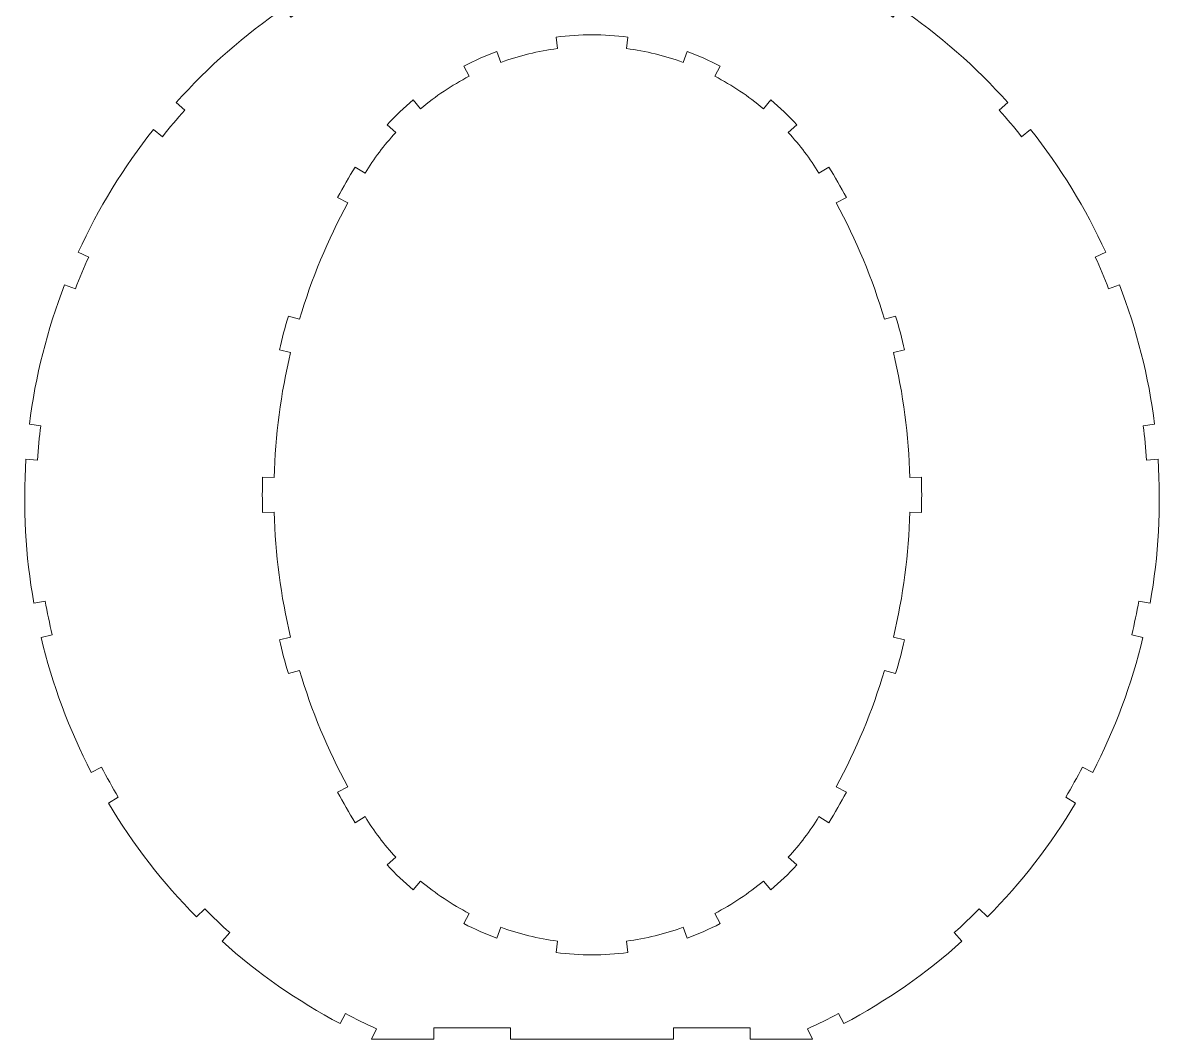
# Model space of a CAD drawing. Header units: millimetres. Extents: x -407 to 406, y -530 to 530.
# Drawn here: x -101.9 to 195, y 127.8 to 393 of the extents above; entities that cross this region are included whole.
import ezdxf

# ---------------------------------------------------------------- set-up
doc = ezdxf.new("R2010")
doc.units = ezdxf.units.MM
doc.header["$MEASUREMENT"] = 0
doc.layers.add('Camada 1', color=7, linetype='Continuous')

msp = doc.modelspace()

# ---------------------------------------------------------------- linework, layer by layer
at = {"layer": 'Camada 1', "color": 250, "lineweight": 20}
for points, knots in [([(119.0618, 401.8347), (110.2658, 407.0913), (100.9241, 411.3758), (91.2016, 414.6124), (91.2016, 414.6124), (91.2016, 414.6124), (90.254, 411.766), (90.254, 411.766), (90.254, 411.766), (87.4069, 412.7138), (84.5296, 413.5688), (81.6268, 414.3295), (81.6268, 414.3295), (81.6268, 414.3295), (82.3873, 417.2315), (82.3873, 417.2315), (82.3873, 417.2315), (72.1802, 419.9063), (61.7056, 421.4295), (51.1594, 421.7728), (51.1594, 421.7728), (51.1594, 421.7728), (51.0618, 418.7744), (51.0618, 418.7744), (51.0618, 418.7744), (48.0626, 418.872), (45.061, 418.872), (42.0618, 418.7744), (42.0618, 418.7744), (42.0618, 418.7744), (41.9642, 421.7728), (41.9642, 421.7728), (41.9642, 421.7728), (31.418, 421.4295), (20.9434, 419.9063), (10.7363, 417.2315), (10.7363, 417.2315), (10.7363, 417.2315), (11.4968, 414.3295), (11.4968, 414.3295), (11.4968, 414.3295), (8.594, 413.5688), (5.7167, 412.7138), (2.8696, 411.766), (2.8696, 411.766), (2.8696, 411.766), (1.922, 414.6124), (1.922, 414.6124), (1.922, 414.6124), (-7.8005, 411.3758), (-17.1422, 407.0913), (-25.9382, 401.8347), (-25.9382, 401.8347), (-25.9382, 401.8347), (-24.3992, 399.2595), (-24.3992, 399.2595), (-24.3992, 399.2595), (-26.975, 397.7202), (-29.5046, 396.1049), (-31.9847, 394.4159), (-31.9847, 394.4159), (-31.9847, 394.4159), (-33.6734, 396.8954), (-33.6734, 396.8954), (-33.6734, 396.8954), (-44.0564, 389.8242), (-53.5413, 381.5169), (-61.9194, 372.1564), (-61.9194, 372.1564), (-61.9194, 372.1564), (-59.684, 370.1557), (-59.684, 370.1557), (-59.684, 370.1557), (-61.6852, 367.9198), (-63.6197, 365.6252), (-65.4851, 363.2748), (-65.4851, 363.2748), (-65.4851, 363.2748), (-67.835, 365.1397), (-67.835, 365.1397), (-67.835, 365.1397), (-75.6443, 355.2998), (-82.2285, 344.547), (-87.4426, 333.1179), (-87.4426, 333.1179), (-87.4426, 333.1179), (-84.7132, 331.8727), (-84.7132, 331.8727), (-84.7132, 331.8727), (-85.9586, 329.1427), (-87.123, 326.3765), (-88.2047, 323.5776), (-88.2047, 323.5776), (-88.2047, 323.5776), (-91.003, 324.659), (-91.003, 324.659), (-91.003, 324.659), (-95.5315, 312.9414), (-98.6187, 300.7167), (-100.1967, 288.254), (-100.1967, 288.254), (-100.1967, 288.254), (-97.2205, 287.8771), (-97.2205, 287.8771), (-97.2205, 287.8771), (-97.5974, 284.9002), (-97.8861, 281.9128), (-98.0862, 278.9189), (-98.0862, 278.9189), (-98.0862, 278.9189), (-101.0795, 279.1189), (-101.0795, 279.1189), (-101.0795, 279.1189), (-101.9171, 266.5846), (-101.2279, 253.9949), (-99.0269, 241.627), (-99.0269, 241.627), (-99.0269, 241.627), (-96.0733, 242.1526), (-96.0733, 242.1526), (-96.0733, 242.1526), (-95.5476, 239.1984), (-94.9345, 236.2603), (-94.2349, 233.3424), (-94.2349, 233.3424), (-94.2349, 233.3424), (-97.1522, 232.6429), (-97.1522, 232.6429), (-97.1522, 232.6429), (-94.2231, 220.4269), (-89.8198, 208.6123), (-84.0391, 197.4591), (-84.0391, 197.4591), (-84.0391, 197.4591), (-81.3756, 198.8395), (-81.3756, 198.8395), (-81.3756, 198.8395), (-79.9948, 196.1754), (-78.5355, 193.5528), (-76.9995, 190.9751), (-76.9995, 190.9751), (-76.9995, 190.9751), (-79.5766, 189.4394), (-79.5766, 189.4394), (-79.5766, 189.4394), (-73.146, 178.6479), (-65.4273, 168.6781), (-56.5905, 159.7495), (-56.5905, 159.7495), (-56.5905, 159.7495), (-54.4582, 161.8598), (-54.4582, 161.8598), (-54.4582, 161.8598), (-52.3474, 159.7271), (-50.1739, 157.6574), (-47.9406, 155.6533), (-47.9406, 155.6533), (-47.9406, 155.6533), (-49.9442, 153.4205), (-49.9442, 153.4205), (-49.9442, 153.4205), (-40.5944, 145.0306), (-30.2593, 137.8084), (-19.1664, 131.9129), (-19.1664, 131.9129), (-19.1664, 131.9129), (-17.7584, 134.562), (-17.7584, 134.562), (-17.7584, 134.562), (-15.1088, 133.1538), (-12.4179, 131.8243), (-9.6895, 130.5754), (-9.6895, 130.5754), (-9.6895, 130.5754), (-10.9382, 127.8476), (-10.9382, 127.8476), (-10.9382, 127.8476), (-10.9382, 127.8476), (5.3105, 127.8476), (5.3105, 127.8476), (5.3105, 127.8476), (5.3105, 127.8476), (5.3105, 130.8476), (5.3105, 130.8476), (5.3105, 130.8476), (5.3105, 130.8476), (25.3105, 130.8476), (25.3105, 130.8476), (25.3105, 130.8476), (25.3105, 130.8476), (25.3105, 127.8476), (25.3105, 127.8476), (25.3105, 127.8476), (25.3105, 127.8476), (67.8131, 127.8476), (67.8131, 127.8476), (67.8131, 127.8476), (67.8131, 127.8476), (67.8131, 130.8476), (67.8131, 130.8476), (67.8131, 130.8476), (67.8131, 130.8476), (87.8131, 130.8476), (87.8131, 130.8476), (87.8131, 130.8476), (87.8131, 130.8476), (87.8131, 127.8476), (87.8131, 127.8476), (87.8131, 127.8476), (87.8131, 127.8476), (104.0618, 127.8476), (104.0618, 127.8476), (104.0618, 127.8476), (104.0618, 127.8476), (102.8131, 130.5754), (102.8131, 130.5754), (102.8131, 130.5754), (105.5415, 131.8243), (108.2324, 133.1538), (110.882, 134.562), (110.882, 134.562), (110.882, 134.562), (112.29, 131.9129), (112.29, 131.9129), (112.29, 131.9129), (123.3829, 137.8084), (133.718, 145.0306), (143.0678, 153.4205), (143.0678, 153.4205), (143.0678, 153.4205), (141.0642, 155.6533), (141.0642, 155.6533), (141.0642, 155.6533), (143.2975, 157.6574), (145.471, 159.7271), (147.5818, 161.8598), (147.5818, 161.8598), (147.5818, 161.8598), (149.7141, 159.7495), (149.7141, 159.7495), (149.7141, 159.7495), (158.5509, 168.6781), (166.2696, 178.6479), (172.7002, 189.4394), (172.7002, 189.4394), (172.7002, 189.4394), (170.1231, 190.9751), (170.1231, 190.9751), (170.1231, 190.9751), (171.6591, 193.5528), (173.1184, 196.1754), (174.4992, 198.8395), (174.4992, 198.8395), (174.4992, 198.8395), (177.1627, 197.4591), (177.1627, 197.4591), (177.1627, 197.4591), (182.9434, 208.6123), (187.3467, 220.4269), (190.2758, 232.6429), (190.2758, 232.6429), (190.2758, 232.6429), (187.3585, 233.3424), (187.3585, 233.3424), (187.3585, 233.3424), (188.0581, 236.2603), (188.6712, 239.1984), (189.1969, 242.1526), (189.1969, 242.1526), (189.1969, 242.1526), (192.1505, 241.627), (192.1505, 241.627), (192.1505, 241.627), (194.3514, 253.9947), (195.0407, 266.584), (194.2031, 279.1189), (194.2031, 279.1189), (194.2031, 279.1189), (191.2098, 278.9189), (191.2098, 278.9189), (191.2098, 278.9189), (191.0097, 281.9128), (190.721, 284.9002), (190.3441, 287.8771), (190.3441, 287.8771), (190.3441, 287.8771), (193.3203, 288.254), (193.3203, 288.254), (193.3203, 288.254), (191.7423, 300.7167), (188.6551, 312.9414), (184.1266, 324.659), (184.1266, 324.659), (184.1266, 324.659), (181.3283, 323.5776), (181.3283, 323.5776), (181.3283, 323.5776), (180.2466, 326.3765), (179.0822, 329.1427), (177.8368, 331.8727), (177.8368, 331.8727), (177.8368, 331.8727), (180.5662, 333.1179), (180.5662, 333.1179), (180.5662, 333.1179), (175.3521, 344.547), (168.7679, 355.2998), (160.9586, 365.1397), (160.9586, 365.1397), (160.9586, 365.1397), (158.6087, 363.2748), (158.6087, 363.2748), (158.6087, 363.2748), (156.7433, 365.6252), (154.8088, 367.9198), (152.8076, 370.1557), (152.8076, 370.1557), (152.8076, 370.1557), (155.043, 372.1564), (155.043, 372.1564), (155.043, 372.1564), (146.6649, 381.5169), (137.18, 389.8242), (126.797, 396.8954), (126.797, 396.8954), (126.797, 396.8954), (125.1083, 394.4159), (125.1083, 394.4159), (125.1083, 394.4159), (122.6282, 396.1049), (120.0986, 397.7202), (117.5228, 399.2595), (117.5228, 399.2595), (117.5228, 399.2595), (119.0618, 401.8347), (119.0618, 401.8347)], [0, 0, 0, 0, 0.01176471, 0.01176471, 0.01176471, 0.01176471, 0.02352941, 0.02352941, 0.02352941, 0.02352941, 0.03529412, 0.03529412, 0.03529412, 0.03529412, 0.04705882, 0.04705882, 0.04705882, 0.04705882, 0.05882353, 0.05882353, 0.05882353, 0.05882353, 0.07058824, 0.07058824, 0.07058824, 0.07058824, 0.08235294, 0.08235294, 0.08235294, 0.08235294, 0.09411765, 0.09411765, 0.09411765, 0.09411765, 0.10588235, 0.10588235, 0.10588235, 0.10588235, 0.11764706, 0.11764706, 0.11764706, 0.11764706, 0.12941176, 0.12941176, 0.12941176, 0.12941176, 0.14117647, 0.14117647, 0.14117647, 0.14117647, 0.15294118, 0.15294118, 0.15294118, 0.15294118, 0.16470588, 0.16470588, 0.16470588, 0.16470588, 0.17647059, 0.17647059, 0.17647059, 0.17647059, 0.18823529, 0.18823529, 0.18823529, 0.18823529, 0.2, 0.2, 0.2, 0.2, 0.21176471, 0.21176471, 0.21176471, 0.21176471, 0.22352941, 0.22352941, 0.22352941, 0.22352941, 0.23529412, 0.23529412, 0.23529412, 0.23529412, 0.24705882, 0.24705882, 0.24705882, 0.24705882, 0.25882353, 0.25882353, 0.25882353, 0.25882353, 0.27058824, 0.27058824, 0.27058824, 0.27058824, 0.28235294, 0.28235294, 0.28235294, 0.28235294, 0.29411765, 0.29411765, 0.29411765, 0.29411765, 0.30588235, 0.30588235, 0.30588235, 0.30588235, 0.31764706, 0.31764706, 0.31764706, 0.31764706, 0.32941176, 0.32941176, 0.32941176, 0.32941176, 0.34117647, 0.34117647, 0.34117647, 0.34117647, 0.35294118, 0.35294118, 0.35294118, 0.35294118, 0.36470588, 0.36470588, 0.36470588, 0.36470588, 0.37647059, 0.37647059, 0.37647059, 0.37647059, 0.38823529, 0.38823529, 0.38823529, 0.38823529, 0.4, 0.4, 0.4, 0.4, 0.41176471, 0.41176471, 0.41176471, 0.41176471, 0.42352941, 0.42352941, 0.42352941, 0.42352941, 0.43529412, 0.43529412, 0.43529412, 0.43529412, 0.44705882, 0.44705882, 0.44705882, 0.44705882, 0.45882353, 0.45882353, 0.45882353, 0.45882353, 0.47058824, 0.47058824, 0.47058824, 0.47058824, 0.48235294, 0.48235294, 0.48235294, 0.48235294, 0.49411765, 0.49411765, 0.49411765, 0.49411765, 0.50588235, 0.50588235, 0.50588235, 0.50588235, 0.51764706, 0.51764706, 0.51764706, 0.51764706, 0.52941176, 0.52941176, 0.52941176, 0.52941176, 0.54117647, 0.54117647, 0.54117647, 0.54117647, 0.55294118, 0.55294118, 0.55294118, 0.55294118, 0.56470588, 0.56470588, 0.56470588, 0.56470588, 0.57647059, 0.57647059, 0.57647059, 0.57647059, 0.58823529, 0.58823529, 0.58823529, 0.58823529, 0.6, 0.6, 0.6, 0.6, 0.61176471, 0.61176471, 0.61176471, 0.61176471, 0.62352941, 0.62352941, 0.62352941, 0.62352941, 0.63529412, 0.63529412, 0.63529412, 0.63529412, 0.64705882, 0.64705882, 0.64705882, 0.64705882, 0.65882353, 0.65882353, 0.65882353, 0.65882353, 0.67058824, 0.67058824, 0.67058824, 0.67058824, 0.68235294, 0.68235294, 0.68235294, 0.68235294, 0.69411765, 0.69411765, 0.69411765, 0.69411765, 0.70588235, 0.70588235, 0.70588235, 0.70588235, 0.71764706, 0.71764706, 0.71764706, 0.71764706, 0.72941176, 0.72941176, 0.72941176, 0.72941176, 0.74117647, 0.74117647, 0.74117647, 0.74117647, 0.75294118, 0.75294118, 0.75294118, 0.75294118, 0.76470588, 0.76470588, 0.76470588, 0.76470588, 0.77647059, 0.77647059, 0.77647059, 0.77647059, 0.78823529, 0.78823529, 0.78823529, 0.78823529, 0.8, 0.8, 0.8, 0.8, 0.81176471, 0.81176471, 0.81176471, 0.81176471, 0.82352941, 0.82352941, 0.82352941, 0.82352941, 0.83529412, 0.83529412, 0.83529412, 0.83529412, 0.84705882, 0.84705882, 0.84705882, 0.84705882, 0.85882353, 0.85882353, 0.85882353, 0.85882353, 0.87058824, 0.87058824, 0.87058824, 0.87058824, 0.88235294, 0.88235294, 0.88235294, 0.88235294, 0.89411765, 0.89411765, 0.89411765, 0.89411765, 0.90588235, 0.90588235, 0.90588235, 0.90588235, 0.91764706, 0.91764706, 0.91764706, 0.91764706, 0.92941176, 0.92941176, 0.92941176, 0.92941176, 0.94117647, 0.94117647, 0.94117647, 0.94117647, 0.95294118, 0.95294118, 0.95294118, 0.95294118, 0.96470588, 0.96470588, 0.96470588, 0.96470588, 0.97647059, 0.97647059, 0.97647059, 0.97647059, 1, 1, 1, 1]), ([(93.1948, 372.8746), (95.5945, 370.8609), (97.8614, 368.694), (99.981, 366.3873), (99.981, 366.3873), (99.981, 366.3873), (97.772, 364.3574), (97.772, 364.3574), (97.772, 364.3574), (100.7689, 361.0961), (103.4474, 357.5559), (105.771, 353.7851), (105.771, 353.7851), (105.771, 353.7851), (108.325, 355.359), (108.325, 355.359), (108.325, 355.359), (109.9287, 352.7565), (111.4588, 350.1095), (112.9136, 347.421), (112.9136, 347.421), (112.9136, 347.421), (110.2751, 345.9933), (110.2751, 345.9933), (110.2751, 345.9933), (115.5035, 336.3311), (119.7228, 326.1562), (122.8664, 315.6295), (122.8664, 315.6295), (122.8664, 315.6295), (125.7409, 316.4879), (125.7409, 316.4879), (125.7409, 316.4879), (126.6156, 313.5589), (127.4077, 310.6058), (128.1163, 307.6322), (128.1163, 307.6322), (128.1163, 307.6322), (125.198, 306.9368), (125.198, 306.9368), (125.198, 306.9368), (127.7447, 296.25), (129.1839, 285.3293), (129.4929, 274.3476), (129.4929, 274.3476), (129.4929, 274.3476), (132.4917, 274.4311), (132.4917, 274.4311), (132.4917, 274.4311), (132.5776, 271.3758), (132.5776, 268.3186), (132.4917, 265.2632), (132.4917, 265.2632), (132.4917, 265.2632), (129.4929, 265.3476), (129.4929, 265.3476), (129.4929, 265.3476), (129.1839, 254.3659), (127.7447, 243.4452), (125.198, 232.7584), (125.198, 232.7584), (125.198, 232.7584), (128.1163, 232.063), (128.1163, 232.063), (128.1163, 232.063), (127.4077, 229.0894), (126.6156, 226.1363), (125.7409, 223.2073), (125.7409, 223.2073), (125.7409, 223.2073), (122.8664, 224.0657), (122.8664, 224.0657), (122.8664, 224.0657), (119.7228, 213.539), (115.5035, 203.3641), (110.2751, 193.7019), (110.2751, 193.7019), (110.2751, 193.7019), (112.9136, 192.2742), (112.9136, 192.2742), (112.9136, 192.2742), (111.4588, 189.5857), (109.9287, 186.9387), (108.325, 184.3362), (108.325, 184.3362), (108.325, 184.3362), (105.771, 185.9101), (105.771, 185.9101), (105.771, 185.9101), (103.4474, 182.1393), (100.7689, 178.5991), (97.772, 175.3378), (97.772, 175.3378), (97.772, 175.3378), (99.981, 173.3079), (99.981, 173.3079), (99.981, 173.3079), (97.8614, 171.0012), (95.5945, 168.8343), (93.1948, 166.8206), (93.1948, 166.8206), (93.1948, 166.8206), (91.2664, 169.1187), (91.2664, 169.1187), (91.2664, 169.1187), (87.3632, 165.8436), (83.1118, 163.0072), (78.589, 160.6608), (78.589, 160.6608), (78.589, 160.6608), (79.9705, 157.9978), (79.9705, 157.9978), (79.9705, 157.9978), (77.1897, 156.5552), (74.3184, 155.2942), (71.3747, 154.2228), (71.3747, 154.2228), (71.3747, 154.2228), (70.3486, 157.0419), (70.3486, 157.0419), (70.3486, 157.0419), (65.5606, 155.2992), (60.5956, 154.0879), (55.5429, 153.4299), (55.5429, 153.4299), (55.5429, 153.4299), (55.9303, 150.4551), (55.9303, 150.4551), (55.9303, 150.4551), (49.7109, 149.6451), (43.4127, 149.6451), (37.1933, 150.4551), (37.1933, 150.4551), (37.1933, 150.4551), (37.5807, 153.4299), (37.5807, 153.4299), (37.5807, 153.4299), (32.528, 154.0879), (27.563, 155.2992), (22.775, 157.0419), (22.775, 157.0419), (22.775, 157.0419), (21.7489, 154.2228), (21.7489, 154.2228), (21.7489, 154.2228), (18.8052, 155.2942), (15.9339, 156.5552), (13.1531, 157.9978), (13.1531, 157.9978), (13.1531, 157.9978), (14.5346, 160.6608), (14.5346, 160.6608), (14.5346, 160.6608), (10.0118, 163.0072), (5.7604, 165.8436), (1.8572, 169.1187), (1.8572, 169.1187), (1.8572, 169.1187), (-0.0712, 166.8206), (-0.0712, 166.8206), (-0.0712, 166.8206), (-2.4709, 168.8343), (-4.7378, 171.0012), (-6.8574, 173.3079), (-6.8574, 173.3079), (-6.8574, 173.3079), (-4.6484, 175.3378), (-4.6484, 175.3378), (-4.6484, 175.3378), (-7.6453, 178.5991), (-10.3238, 182.1393), (-12.6474, 185.9101), (-12.6474, 185.9101), (-12.6474, 185.9101), (-15.2014, 184.3362), (-15.2014, 184.3362), (-15.2014, 184.3362), (-16.8051, 186.9387), (-18.3352, 189.5857), (-19.79, 192.2742), (-19.79, 192.2742), (-19.79, 192.2742), (-17.1515, 193.7019), (-17.1515, 193.7019), (-17.1515, 193.7019), (-22.3799, 203.3641), (-26.5992, 213.539), (-29.7428, 224.0657), (-29.7428, 224.0657), (-29.7428, 224.0657), (-32.6173, 223.2073), (-32.6173, 223.2073), (-32.6173, 223.2073), (-33.492, 226.1363), (-34.2841, 229.0894), (-34.9927, 232.063), (-34.9927, 232.063), (-34.9927, 232.063), (-32.0744, 232.7584), (-32.0744, 232.7584), (-32.0744, 232.7584), (-34.6211, 243.4452), (-36.0603, 254.3659), (-36.3693, 265.3476), (-36.3693, 265.3476), (-36.3693, 265.3476), (-39.3681, 265.2632), (-39.3681, 265.2632), (-39.3681, 265.2632), (-39.454, 268.3189), (-39.454, 271.3763), (-39.3681, 274.432), (-39.3681, 274.432), (-39.3681, 274.432), (-36.3693, 274.3476), (-36.3693, 274.3476), (-36.3693, 274.3476), (-36.0603, 285.3293), (-34.6211, 296.25), (-32.0744, 306.9368), (-32.0744, 306.9368), (-32.0744, 306.9368), (-34.9927, 307.6322), (-34.9927, 307.6322), (-34.9927, 307.6322), (-34.2841, 310.6058), (-33.492, 313.5589), (-32.6173, 316.4879), (-32.6173, 316.4879), (-32.6173, 316.4879), (-29.7428, 315.6295), (-29.7428, 315.6295), (-29.7428, 315.6295), (-26.5992, 326.1562), (-22.3799, 336.3311), (-17.1515, 345.9933), (-17.1515, 345.9933), (-17.1515, 345.9933), (-19.79, 347.421), (-19.79, 347.421), (-19.79, 347.421), (-18.3352, 350.1095), (-16.8051, 352.7565), (-15.2014, 355.359), (-15.2014, 355.359), (-15.2014, 355.359), (-12.6474, 353.7851), (-12.6474, 353.7851), (-12.6474, 353.7851), (-10.3238, 357.5559), (-7.6453, 361.0961), (-4.6484, 364.3574), (-4.6484, 364.3574), (-4.6484, 364.3574), (-6.8574, 366.3873), (-6.8574, 366.3873), (-6.8574, 366.3873), (-4.7378, 368.694), (-2.4709, 370.8609), (-0.0712, 372.8746), (-0.0712, 372.8746), (-0.0712, 372.8746), (1.8572, 370.5765), (1.8572, 370.5765), (1.8572, 370.5765), (5.7604, 373.8517), (10.0118, 376.688), (14.5346, 379.0344), (14.5346, 379.0344), (14.5346, 379.0344), (13.1531, 381.6974), (13.1531, 381.6974), (13.1531, 381.6974), (15.9339, 383.14), (18.8052, 384.401), (21.7489, 385.4724), (21.7489, 385.4724), (21.7489, 385.4724), (22.775, 382.6533), (22.775, 382.6533), (22.775, 382.6533), (27.563, 384.396), (32.528, 385.6073), (37.5807, 386.2653), (37.5807, 386.2653), (37.5807, 386.2653), (37.1933, 389.2402), (37.1933, 389.2402), (37.1933, 389.2402), (43.4127, 390.0501), (49.7109, 390.0501), (55.9303, 389.2402), (55.9303, 389.2402), (55.9303, 389.2402), (55.5429, 386.2653), (55.5429, 386.2653), (55.5429, 386.2653), (60.5956, 385.6073), (65.5606, 384.396), (70.3486, 382.6533), (70.3486, 382.6533), (70.3486, 382.6533), (71.3747, 385.4724), (71.3747, 385.4724), (71.3747, 385.4724), (74.3184, 384.401), (77.1897, 383.14), (79.9705, 381.6974), (79.9705, 381.6974), (79.9705, 381.6974), (78.589, 379.0344), (78.589, 379.0344), (78.589, 379.0344), (83.1118, 376.688), (87.3632, 373.8517), (91.2664, 370.5765), (91.2664, 370.5765), (91.2664, 370.5765), (93.1948, 372.8746), (93.1948, 372.8746)], [0, 0, 0, 0, 0.01234568, 0.01234568, 0.01234568, 0.01234568, 0.02469136, 0.02469136, 0.02469136, 0.02469136, 0.03703704, 0.03703704, 0.03703704, 0.03703704, 0.04938272, 0.04938272, 0.04938272, 0.04938272, 0.0617284, 0.0617284, 0.0617284, 0.0617284, 0.07407407, 0.07407407, 0.07407407, 0.07407407, 0.08641975, 0.08641975, 0.08641975, 0.08641975, 0.09876543, 0.09876543, 0.09876543, 0.09876543, 0.11111111, 0.11111111, 0.11111111, 0.11111111, 0.12345679, 0.12345679, 0.12345679, 0.12345679, 0.13580247, 0.13580247, 0.13580247, 0.13580247, 0.14814815, 0.14814815, 0.14814815, 0.14814815, 0.16049383, 0.16049383, 0.16049383, 0.16049383, 0.17283951, 0.17283951, 0.17283951, 0.17283951, 0.18518519, 0.18518519, 0.18518519, 0.18518519, 0.19753086, 0.19753086, 0.19753086, 0.19753086, 0.20987654, 0.20987654, 0.20987654, 0.20987654, 0.22222222, 0.22222222, 0.22222222, 0.22222222, 0.2345679, 0.2345679, 0.2345679, 0.2345679, 0.24691358, 0.24691358, 0.24691358, 0.24691358, 0.25925926, 0.25925926, 0.25925926, 0.25925926, 0.27160494, 0.27160494, 0.27160494, 0.27160494, 0.28395062, 0.28395062, 0.28395062, 0.28395062, 0.2962963, 0.2962963, 0.2962963, 0.2962963, 0.30864198, 0.30864198, 0.30864198, 0.30864198, 0.32098765, 0.32098765, 0.32098765, 0.32098765, 0.33333333, 0.33333333, 0.33333333, 0.33333333, 0.34567901, 0.34567901, 0.34567901, 0.34567901, 0.35802469, 0.35802469, 0.35802469, 0.35802469, 0.37037037, 0.37037037, 0.37037037, 0.37037037, 0.38271605, 0.38271605, 0.38271605, 0.38271605, 0.39506173, 0.39506173, 0.39506173, 0.39506173, 0.40740741, 0.40740741, 0.40740741, 0.40740741, 0.41975309, 0.41975309, 0.41975309, 0.41975309, 0.43209877, 0.43209877, 0.43209877, 0.43209877, 0.44444444, 0.44444444, 0.44444444, 0.44444444, 0.45679012, 0.45679012, 0.45679012, 0.45679012, 0.4691358, 0.4691358, 0.4691358, 0.4691358, 0.48148148, 0.48148148, 0.48148148, 0.48148148, 0.49382716, 0.49382716, 0.49382716, 0.49382716, 0.50617284, 0.50617284, 0.50617284, 0.50617284, 0.51851852, 0.51851852, 0.51851852, 0.51851852, 0.5308642, 0.5308642, 0.5308642, 0.5308642, 0.54320988, 0.54320988, 0.54320988, 0.54320988, 0.55555556, 0.55555556, 0.55555556, 0.55555556, 0.56790123, 0.56790123, 0.56790123, 0.56790123, 0.58024691, 0.58024691, 0.58024691, 0.58024691, 0.59259259, 0.59259259, 0.59259259, 0.59259259, 0.60493827, 0.60493827, 0.60493827, 0.60493827, 0.61728395, 0.61728395, 0.61728395, 0.61728395, 0.62962963, 0.62962963, 0.62962963, 0.62962963, 0.64197531, 0.64197531, 0.64197531, 0.64197531, 0.65432099, 0.65432099, 0.65432099, 0.65432099, 0.66666667, 0.66666667, 0.66666667, 0.66666667, 0.67901235, 0.67901235, 0.67901235, 0.67901235, 0.69135802, 0.69135802, 0.69135802, 0.69135802, 0.7037037, 0.7037037, 0.7037037, 0.7037037, 0.71604938, 0.71604938, 0.71604938, 0.71604938, 0.72839506, 0.72839506, 0.72839506, 0.72839506, 0.74074074, 0.74074074, 0.74074074, 0.74074074, 0.75308642, 0.75308642, 0.75308642, 0.75308642, 0.7654321, 0.7654321, 0.7654321, 0.7654321, 0.77777778, 0.77777778, 0.77777778, 0.77777778, 0.79012346, 0.79012346, 0.79012346, 0.79012346, 0.80246914, 0.80246914, 0.80246914, 0.80246914, 0.81481481, 0.81481481, 0.81481481, 0.81481481, 0.82716049, 0.82716049, 0.82716049, 0.82716049, 0.83950617, 0.83950617, 0.83950617, 0.83950617, 0.85185185, 0.85185185, 0.85185185, 0.85185185, 0.86419753, 0.86419753, 0.86419753, 0.86419753, 0.87654321, 0.87654321, 0.87654321, 0.87654321, 0.88888889, 0.88888889, 0.88888889, 0.88888889, 0.90123457, 0.90123457, 0.90123457, 0.90123457, 0.91358025, 0.91358025, 0.91358025, 0.91358025, 0.92592593, 0.92592593, 0.92592593, 0.92592593, 0.9382716, 0.9382716, 0.9382716, 0.9382716, 0.95061728, 0.95061728, 0.95061728, 0.95061728, 0.96296296, 0.96296296, 0.96296296, 0.96296296, 0.97530864, 0.97530864, 0.97530864, 0.97530864, 1, 1, 1, 1])]:
    msp.add_open_spline(points, degree=3, knots=knots, dxfattribs=at)

doc.saveas('drawing.dxf')
